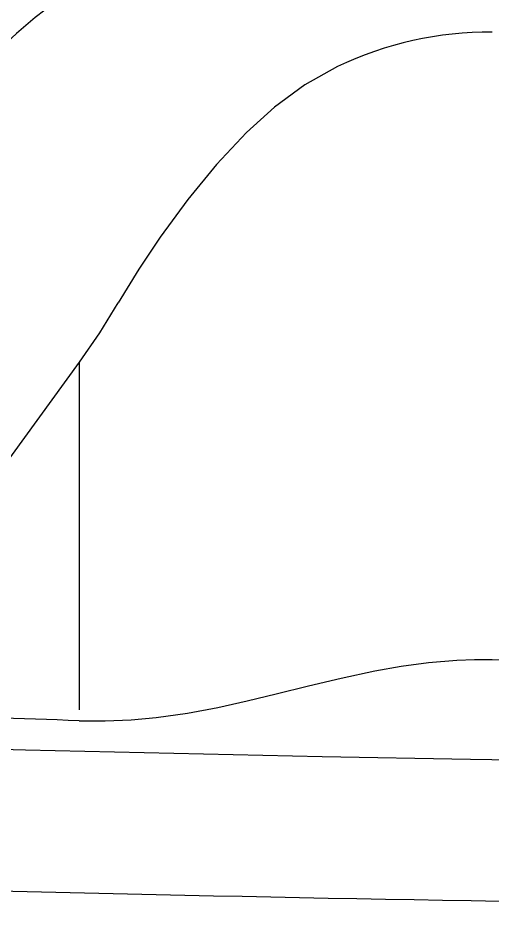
# Model space of a CAD drawing. Extents: x 527 to 611, y 788 to 934.
# Drawn here: x 555.26 to 559.86, y 804.5 to 813.13 of the extents above; entities that cross this region are included whole.
import ezdxf

# ---------------------------------------------------------------- set-up
doc = ezdxf.new("R2010")
doc.units = 0
doc.header["$MEASUREMENT"] = 0
doc.layers.add('1', color=4, linetype='Continuous')

# ---------------------------------------------------------------- blocks, each defined once
blk = doc.blocks.new('2018 FLAIR')
at = {"layer": '1', "linetype": 'Continuous', "lineweight": 25}
for p in [(27.1166, 3.8953), (28.96, 3.0619)]:
    blk.add_line(p, (28.96, 6.4325), dxfattribs=at)
at = {"layer": '1', "linetype": 'Continuous', "lineweight": 25, "flags": 128}
for points in [[(31.4604, 9.2962), (31.1424, 9.1178), (30.8504, 8.9021), (30.5787, 8.6566), (30.288, 8.3468), (30.0105, 8.008), (29.7428, 7.6417), (29.536, 7.3322), (29.3361, 7.0076)], [(28.96, 6.4325), (29.1554, 6.7162), (29.3361, 7.0076)], [(25.5609, 2.7564), (26.9984, 2.7146), (28.4361, 2.6766), (29.874, 2.6424), (31.3122, 2.612), (32.7506, 2.5853), (34.1892, 2.5623), (36.5845, 2.5327), (37.6555, 2.5227), (37.7763, 2.5217), (37.8973, 2.5207), (38.0184, 2.5198)], [(28.9567, 2.9577), (29.2092, 2.9559), (29.4595, 2.9664), (29.7027, 2.9883), (30.0072, 3.031), (30.3007, 3.0858), (30.5859, 3.1489), (30.8654, 3.2168), (31.1785, 3.295), (31.4954, 3.3709), (31.821, 3.4404), (32.0769, 3.4855), (32.3431, 3.521), (32.6167, 3.5438), (32.787, 3.5503), (32.9582, 3.5506)]]:
    blk.add_lwpolyline(points, dxfattribs=at)
at = {"layer": '1', "linetype": 'Continuous', "lineweight": 25}
for centre, radius, start, end in [((31.0646, 6.6134), 4.0473, 89.9376, 144.05507), ((32.9424, 6.1813), 3.4494, 89.70739, 115.44503), ((42.2069, 550.8077), 547.3352, 269.031789, 269.607697), ((-19.3516, -1450.5375), 1454.2978, 88.0964218, 88.2302731), ((41.8499, 544.3761), 543.2371, 266.081628, 269.832127)]:
    blk.add_arc(centre, radius, start, end, dxfattribs=at)

msp = doc.modelspace()

# ---------------------------------------------------------------- block references
at = {"layer": '1'}
msp.add_blockref('2018 FLAIR', (526.8953, 803.3624), dxfattribs=at)

doc.saveas('drawing.dxf')
